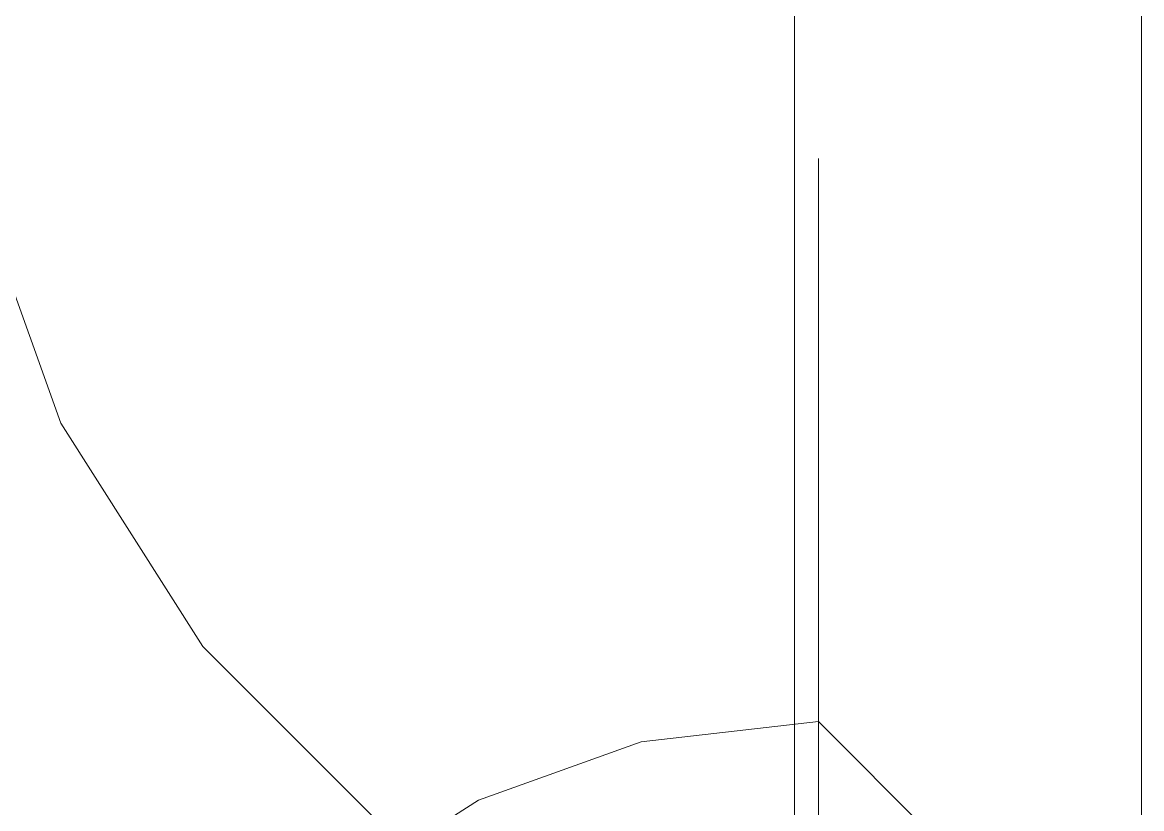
# Model space of a CAD drawing. Header units: inches. Extents: x 9391 to 11530, y 1186 to 2858.
# Drawn here: x 9737.97 to 9754.73, y 1835.37 to 1847.15 of the extents above; entities that cross this region are included whole.
import ezdxf

# ---------------------------------------------------------------- set-up
doc = ezdxf.new("R2010")
doc.units = ezdxf.units.IN
doc.header["$MEASUREMENT"] = 0
doc.layers.add('A-DETL-GENF-1', color=254, linetype='Continuous', lineweight=9)

# ---------------------------------------------------------------- blocks, each defined once
blk = doc.blocks.new('meyer lilac 26082 - meyer lilac 26082-1522525-FLOOR PLAN - ROOF')
at = {"layer": 'A-DETL-GENF-1'}
for p, q in [((35.566, 0), (31.557, 0)), ((32.265, 0), (32.554, 0)), ((32.554, 0), (32.819, 0)), ((32.819, 0), (33.063, 0)), ((33.063, 0), (33.29, 0)), ((33.29, 0), (33.505, 0)), ((33.505, 0), (33.712, 0)), ((33.712, 0), (33.915, 0)), ((33.915, 0), (38.395, 0)), ((43.818, 0), (35.566, 0)), ((38.395, 0), (41.932, 0)), ((46.176, 0), (41.696, 0)), ((41.696, 0), (43.818, 0)), ((41.932, 0), (46.176, 0))]:
    blk.add_line(p, q, dxfattribs=at)
blk = doc.blocks.new('switchgrass 26764 - switchgrass 26764-1522527-FLOOR PLAN - ROOF')
at = {"layer": 'A-DETL-GENF-1'}
for p, q in [((3.367, 0), (-4.66, 0)), ((1.81, 0), (3.113, 0)), ((3.113, 0), (3.692, 0)), ((3.547, 0), (3.257, 0)), ((3.257, 0), (3.547, 0)), ((3.484, 0), (3.367, 0)), ((3.564, 0), (3.484, 0)), ((4.883, 0), (3.547, 0)), ((3.547, 0), (3.606, 0)), ((3.615, 0), (3.564, 0)), ((3.606, 0), (3.694, 0)), ((3.641, 0), (3.615, 0)), ((3.937, 0), (3.641, 0)), ((3.692, 0), (5.574, 0)), ((3.694, 0), (3.799, 0)), ((3.799, 0), (3.907, 0)), ((3.907, 0), (4.006, 0)), ((4.524, 0), (3.937, 0)), ((4.006, 0), (4.083, 0)), ((4.083, 0), (4.126, 0)), ((4.126, 0), (4.345, 0)), ((4.309, 0), (4.282, 0)), ((4.282, 0), (4.335, 0)), ((4.737, 0), (4.309, 0)), ((4.335, 0), (4.886, 0)), ((4.345, 0), (4.936, 0)), ((5.517, 0), (4.524, 0)), ((5.51, 0), (4.737, 0)), ((4.995, 0), (4.883, 0)), ((4.886, 0), (4.995, 0)), ((4.936, 0), (5.803, 0)), ((7.89, 0), (5.429, 0)), ((5.429, 0), (6.539, 0)), ((5.574, 0), (5.51, 0)), ((7.014, 0), (5.517, 0)), ((5.803, 0), (6.846, 0)), ((6.442, 0), (6.153, 0)), ((6.153, 0), (7.532, 0)), ((7.021, 0), (6.442, 0)), ((6.539, 0), (7.573, 0)), ((6.846, 0), (7.969, 0)), ((10.28, 0), (7.014, 0)), ((7.136, 0), (7.021, 0)), ((7.461, 0), (7.136, 0)), ((7.807, 0), (7.228, 0)), ((7.228, 0), (7.535, 0)), ((8.759, 0), (7.456, 0)), ((7.456, 0), (11.943, 0)), ((7.967, 0), (7.461, 0)), ((7.532, 0), (9.787, 0)), ((7.535, 0), (8.377, 0)), ((7.573, 0), (8.568, 0)), ((9.627, 0), (7.807, 0)), ((8.759, 0), (7.89, 0)), ((8.625, 0), (7.967, 0)), ((7.969, 0), (9.073, 0)), ((8.571, 0), (8.179, 0)), ((8.179, 0), (9.048, 0)), ((8.374, 0), (8.37, 0)), ((8.37, 0), (8.667, 0)), ((8.547, 0), (8.374, 0)), ((8.377, 0), (10.254, 0)), ((8.821, 0), (8.547, 0)), ((8.568, 0), (9.561, 0)), ((9.065, 0), (8.571, 0)), ((10.28, 0), (8.625, 0)), ((8.667, 0), (9.171, 0)), ((10.93, 0), (8.759, 0)), ((8.805, 0), (8.759, 0)), ((8.857, 0), (8.805, 0)), ((9.158, 0), (8.821, 0)), ((8.912, 0), (8.857, 0)), ((9.559, 0), (8.903, 0)), ((8.903, 0), (9.627, 0)), ((8.964, 0), (8.912, 0)), ((9.007, 0), (8.964, 0)), ((9.037, 0), (9.007, 0)), ((9.048, 0), (9.037, 0)), ((10.197, 0), (9.065, 0)), ((9.073, 0), (10.061, 0)), ((9.516, 0), (9.158, 0)), ((9.171, 0), (10.978, 0)), ((11.075, 0), (9.338, 0)), ((9.338, 0), (9.366, 0)), ((9.366, 0), (10.422, 0)), ((9.856, 0), (9.516, 0)), ((10.121, 0), (9.559, 0)), ((9.561, 0), (10.586, 0)), ((12.957, 0), (9.772, 0)), ((9.772, 0), (9.832, 0)), ((9.787, 0), (10.793, 0)), ((9.832, 0), (11.109, 0)), ((10.139, 0), (9.856, 0)), ((10.061, 0), (10.351, 0)), ((10.617, 0), (10.121, 0)), ((10.323, 0), (10.139, 0)), ((11.254, 0), (10.197, 0)), ((10.254, 0), (10.583, 0)), ((11.22, 0), (10.28, 0)), ((10.493, 0), (10.28, 0)), ((10.681, 0), (10.323, 0)), ((10.351, 0), (10.604, 0)), ((10.422, 0), (10.681, 0)), ((10.583, 0), (10.493, 0)), ((10.586, 0), (11.68, 0)), ((10.604, 0), (11.257, 0)), ((11.53, 0), (10.617, 0)), ((10.785, 0), (10.641, 0)), ((10.641, 0), (11.262, 0)), ((11.402, 0), (10.785, 0)), ((10.793, 0), (11.806, 0)), ((10.981, 0), (10.93, 0)), ((10.978, 0), (11.364, 0)), ((11.33, 0), (10.981, 0)), ((13.391, 0), (11.075, 0)), ((12.665, 0), (11.079, 0)), ((11.079, 0), (12.957, 0)), ((11.109, 0), (11.364, 0)), ((11.364, 0), (11.22, 0)), ((11.654, 0), (11.254, 0)), ((11.257, 0), (12.146, 0)), ((11.262, 0), (11.811, 0)), ((11.364, 0), (11.33, 0)), ((12.047, 0), (11.402, 0)), ((12.002, 0), (11.53, 0)), ((11.683, 0), (11.654, 0)), ((11.68, 0), (12.879, 0)), ((11.724, 0), (11.683, 0)), ((11.773, 0), (11.724, 0)), ((11.824, 0), (11.773, 0)), ((11.806, 0), (12.891, 0)), ((11.811, 0), (12.286, 0)), ((11.873, 0), (11.824, 0)), ((11.914, 0), (11.873, 0)), ((11.943, 0), (11.914, 0)), ((13.681, 0), (11.943, 0)), ((11.943, 0), (12.665, 0)), ((12.523, 0), (12.002, 0)), ((13.91, 0), (12.047, 0)), ((12.146, 0), (13.989, 0)), ((12.286, 0), (12.683, 0)), ((12.545, 0), (12.523, 0)), ((12.874, 0), (12.545, 0)), ((12.683, 0), (13.001, 0)), ((12.879, 0), (12.874, 0)), ((12.891, 0), (14.115, 0)), ((13.001, 0), (13.238, 0)), ((13.238, 0), (13.391, 0)), ((13.75, 0), (13.681, 0)), ((11.263, -14.053), (14.053, -11.263)), ((7.918, -16.181), (11.263, -14.053)), ((4.127, -17.537), (7.918, -16.181))]:
    blk.add_line(p, q, dxfattribs=at)
blk = doc.blocks.new('gold flame spirea 26749 - gold flame spirea 26749-1522531-FLOOR PLAN - ROOF')
at = {"layer": 'A-DETL-GENF-1'}
for p, q in [((-11.579, 0), (-6.809, 4.77)), ((-19.808, 0), (-20.008, 0)), ((-20.008, 0), (-19.844, 0)), ((-19.844, 0), (-19.677, 0)), ((-19.58, 0), (-19.808, 0)), ((-19.677, 0), (-19.506, 0)), ((-19.333, 0), (-19.58, 0)), ((-19.506, 0), (-19.333, 0)), ((-19.076, 0), (-19.333, 0)), ((-19.333, 0), (-19.157, 0)), ((-18.333, 0), (-19.264, 0)), ((-19.264, 0), (-19.118, 0)), ((-19.157, 0), (-18.978, 0)), ((-19.118, 0), (-18.918, 0)), ((-18.903, 0), (-19.077, 0)), ((-19.077, 0), (-18.932, 0)), ((-18.567, 0), (-19.076, 0)), ((-18.978, 0), (-18.798, 0)), ((-18.932, 0), (-18.79, 0)), ((-18.918, 0), (-18.677, 0)), ((-18.804, 0), (-18.903, 0)), ((-18.662, 0), (-18.845, 0)), ((-18.845, 0), (-18.642, 0)), ((-18.756, 0), (-18.804, 0)), ((-18.798, 0), (-18.333, 0)), ((-18.79, 0), (-18.648, 0)), ((-18.712, 0), (-18.756, 0)), ((-18.664, 0), (-18.712, 0)), ((-18.558, 0), (-18.705, 0)), ((-18.705, 0), (-18.418, 0)), ((-18.677, 0), (-18.408, 0)), ((-18.565, 0), (-18.664, 0)), ((-18.511, 0), (-18.662, 0)), ((-18.648, 0), (-18.507, 0)), ((-18.642, 0), (-18.43, 0)), ((-18.333, 0), (-18.567, 0)), ((-18.353, 0), (-18.565, 0)), ((-18.463, 0), (-18.558, 0)), ((-18.378, 0), (-18.511, 0)), ((-18.507, 0), (-18.365, 0)), ((-18.405, 0), (-18.463, 0)), ((-18.43, 0), (-18.219, 0)), ((-18.418, 0), (-18.235, 0)), ((-18.408, 0), (-18.122, 0)), ((-18.37, 0), (-18.405, 0)), ((-18.251, 0), (-18.378, 0)), ((-18.344, 0), (-18.37, 0)), ((-18.365, 0), (-18.222, 0)), ((-18.058, 0), (-18.353, 0)), ((-18.312, 0), (-18.344, 0)), ((-18.23, 0), (-18.333, 0)), ((-18.259, 0), (-18.312, 0)), ((-18.068, 0), (-18.259, 0)), ((-18.117, 0), (-18.251, 0)), ((-18.235, 0), (-18.14, 0)), ((-18.153, 0), (-18.23, 0)), ((-18.222, 0), (-18.077, 0)), ((-18.219, 0), (-18.016, 0)), ((-18.118, 0), (-18.153, 0)), ((-18.01, 0), (-18.147, 0)), ((-18.147, 0), (-17.899, 0)), ((-18.14, 0), (-18.118, 0)), ((-18.122, 0), (-17.833, 0)), ((-17.962, 0), (-18.117, 0)), ((-18.077, 0), (-17.806, 0)), ((-17.937, 0), (-18.068, 0)), ((-17.961, 0), (-18.058, 0)), ((-17.03, 0), (-18.054, 0)), ((-18.054, 0), (-17.779, 0)), ((-18.016, 0), (-17.83, 0)), ((-17.895, 0), (-18.01, 0)), ((-17.774, 0), (-17.962, 0)), ((-17.887, 0), (-17.961, 0)), ((-17.838, 0), (-17.937, 0)), ((-17.899, 0), (-17.699, 0)), ((-17.797, 0), (-17.895, 0)), ((-17.827, 0), (-17.887, 0)), ((-17.745, 0), (-17.838, 0)), ((-17.833, 0), (-17.554, 0)), ((-17.83, 0), (-17.67, 0)), ((-17.774, 0), (-17.827, 0)), ((-17.806, 0), (-17.634, 0)), ((-17.716, 0), (-17.797, 0)), ((-17.776, 0), (-17.794, 0)), ((-17.794, 0), (-17.774, 0)), ((-17.779, 0), (-17.336, 0)), ((-17.729, 0), (-17.776, 0)), ((-17.123, 0), (-17.774, 0)), ((-17.629, 0), (-17.745, 0)), ((-17.664, 0), (-17.729, 0)), ((-17.648, 0), (-17.716, 0)), ((-17.699, 0), (-17.535, 0)), ((-17.67, 0), (-17.542, 0)), ((-17.588, 0), (-17.664, 0)), ((-17.591, 0), (-17.648, 0)), ((-17.634, 0), (-17.532, 0)), ((-17.462, 0), (-17.629, 0)), ((-17.542, 0), (-17.591, 0)), ((-17.514, 0), (-17.588, 0)), ((-17.554, 0), (-17.03, 0)), ((-17.535, 0), (-17.397, 0)), ((-17.532, 0), (-17.469, 0)), ((-17.449, 0), (-17.514, 0)), ((-17.354, 0), (-17.495, 0)), ((-17.495, 0), (-17.445, 0)), ((-17.469, 0), (-17.416, 0)), ((-17.216, 0), (-17.462, 0)), ((-17.1, 0), (-17.449, 0)), ((-17.445, 0), (-17.398, 0)), ((-17.416, 0), (-17.341, 0)), ((-17.398, 0), (-17.352, 0)), ((-17.397, 0), (-17.274, 0)), ((-17.234, 0), (-17.354, 0)), ((-17.352, 0), (-17.304, 0)), ((-17.341, 0), (-17.216, 0)), ((-17.336, 0), (-17.146, 0)), ((-17.304, 0), (-17.192, 0)), ((-17.274, 0), (-17.155, 0)), ((-17.263, 0), (-16.851, 0)), ((-17.263, 0), (-16.274, 0)), ((-17.126, 0), (-17.234, 0)), ((-17.192, 0), (-17.123, 0)), ((-17.155, 0), (-17.03, 0)), ((-17.146, 0), (-16.961, 0)), ((-17.03, 0), (-17.142, 0)), ((-17.142, 0), (-17.137, 0)), ((-17.137, 0), (-17.045, 0)), ((-17.023, 0), (-17.126, 0)), ((-16.753, 0), (-17.1, 0)), ((-17.045, 0), (-16.897, 0)), ((-17.011, 0), (-17.036, 0)), ((-17.036, 0), (-16.997, 0)), ((-16.916, 0), (-17.023, 0)), ((-16.956, 0), (-17.011, 0)), ((-16.997, 0), (-16.861, 0)), ((-16.961, 0), (-16.771, 0)), ((-16.904, 0), (-16.956, 0)), ((-16.657, 0), (-16.937, 0)), ((-16.937, 0), (-16.886, 0)), ((-16.658, 0), (-16.916, 0)), ((-16.886, 0), (-16.904, 0)), ((-16.897, 0), (-16.724, 0)), ((-16.861, 0), (-16.801, 0)), ((-16.851, 0), (-16.515, 0)), ((-16.801, 0), (-16.772, 0)), ((-16.772, 0), (-16.762, 0)), ((-16.771, 0), (-16.565, 0)), ((-16.762, 0), (-16.757, 0)), ((-16.757, 0), (-16.747, 0)), ((-16.451, 0), (-16.753, 0)), ((-16.747, 0), (-16.718, 0)), ((-16.724, 0), (-16.556, 0)), ((-16.718, 0), (-16.658, 0)), ((-16.431, 0), (-16.657, 0)), ((-16.565, 0), (-16.25, 0)), ((-16.556, 0), (-16.425, 0)), ((-16.515, 0), (-15.951, 0)), ((-16.237, 0), (-16.451, 0)), ((-16.248, 0), (-16.431, 0)), ((-16.425, 0), (-16.425, 0)), ((-16.425, 0), (-16.405, 0)), ((-16.405, 0), (-16.37, 0)), ((-16.37, 0), (-16.319, 0)), ((-16.319, 0), (-16.256, 0)), ((-16.258, 0), (-16.316, 0)), ((-16.316, 0), (-16.274, 0)), ((-16.132, 0), (-16.258, 0)), ((-16.256, 0), (-16.099, 0)), ((-16.25, 0), (-16.156, 0)), ((-16.094, 0), (-16.248, 0)), ((-16.156, 0), (-16.237, 0)), ((-15.804, 0), (-16.132, 0)), ((-16.099, 0), (-15.964, 0)), ((-15.956, 0), (-16.094, 0)), ((-15.964, 0), (-15.848, 0)), ((-15.823, 0), (-15.956, 0)), ((-15.951, 0), (-15.661, 0)), ((-15.848, 0), (-15.62, 0)), ((-15.681, 0), (-15.823, 0)), ((-15.666, 0), (-15.804, 0)), ((-15.445, 0), (-15.681, 0)), ((-15.588, 0), (-15.666, 0)), ((-15.661, 0), (-15.325, 0)), ((-15.62, 0), (-15.48, 0)), ((-15.517, 0), (-15.588, 0)), ((-15.444, 0), (-15.517, 0)), ((-15.48, 0), (-15.303, 0)), ((-15.27, 0), (-15.445, 0)), ((-15.376, 0), (-15.444, 0)), ((-15.317, 0), (-15.376, 0)), ((-15.182, 0), (-15.355, 0)), ((-15.355, 0), (-15.177, 0)), ((-15.13, 0), (-15.355, 0)), ((-15.355, 0), (-15.004, 0)), ((-15.325, 0), (-14.913, 0)), ((-15.275, 0), (-15.317, 0)), ((-15.303, 0), (-15.076, 0)), ((-15.255, 0), (-15.275, 0)), ((-15.145, 0), (-15.27, 0)), ((-15.129, 0), (-15.262, 0)), ((-15.262, 0), (-15.255, 0)), ((-15.03, 0), (-15.182, 0)), ((-15.177, 0), (-15.014, 0)), ((-15.058, 0), (-15.145, 0)), ((-14.771, 0), (-15.13, 0)), ((-14.996, 0), (-15.129, 0)), ((-15.076, 0), (-15.081, 0)), ((-15.081, 0), (-15.028, 0)), ((-14.998, 0), (-15.058, 0)), ((-14.901, 0), (-15.03, 0)), ((-15.028, 0), (-14.941, 0)), ((-15.014, 0), (-14.859, 0)), ((-15.004, 0), (-14.703, 0)), ((-14.953, 0), (-14.998, 0)), ((-14.862, 0), (-14.996, 0)), ((-14.913, 0), (-14.953, 0)), ((-14.941, 0), (-14.842, 0)), ((-14.799, 0), (-14.901, 0)), ((-14.729, 0), (-14.862, 0)), ((-14.859, 0), (-14.709, 0)), ((-14.842, 0), (-14.754, 0)), ((-14.73, 0), (-14.799, 0)), ((-14.618, 0), (-14.771, 0)), ((-14.754, 0), (-14.7, 0)), ((-14.697, 0), (-14.73, 0)), ((-14.596, 0), (-14.729, 0)), ((-14.709, 0), (-14.559, 0)), ((-14.7, 0), (-14.704, 0)), ((-14.704, 0), (-14.697, 0)), ((-14.703, 0), (-14.438, 0)), ((-14.469, 0), (-14.618, 0)), ((-14.462, 0), (-14.596, 0)), ((-14.559, 0), (-14.403, 0)), ((-14.337, 0), (-14.475, 0)), ((-14.475, 0), (-14.442, 0)), ((-14.314, 0), (-14.469, 0)), ((-14.329, 0), (-14.462, 0)), ((-14.442, 0), (-14.421, 0)), ((-14.438, 0), (-14.193, 0)), ((-14.421, 0), (-14.408, 0)), ((-14.408, 0), (-14.396, 0)), ((-14.403, 0), (-14.238, 0)), ((-14.396, 0), (-14.383, 0)), ((-14.383, 0), (-14.362, 0)), ((-14.362, 0), (-14.329, 0)), ((-14.214, 0), (-14.337, 0)), ((-14.145, 0), (-14.314, 0)), ((-14.238, 0), (-14.22, 0)), ((-14.22, 0), (-14.194, 0)), ((-14.1, 0), (-14.214, 0)), ((-14.194, 0), (-14.154, 0)), ((-14.193, 0), (-13.712, 0)), ((-14.154, 0), (-14.09, 0)), ((-14.124, 0), (-14.145, 0)), ((-14.082, 0), (-14.124, 0)), ((-13.867, 0), (-14.1, 0)), ((-14.09, 0), (-13.995, 0)), ((-14.017, 0), (-14.082, 0)), ((-13.93, 0), (-14.017, 0)), ((-13.995, 0), (-13.68, 0)), ((-13.822, 0), (-13.93, 0)), ((-13.736, 0), (-13.867, 0)), ((-13.54, 0), (-13.822, 0)), ((-13.585, 0), (-13.736, 0)), ((-13.712, 0), (-13.447, 0)), ((-13.68, 0), (-13.613, 0)), ((-12.47, 0), (-13.633, 0)), ((-13.633, 0), (-13.596, 0)), ((-13.613, 0), (-13.566, 0)), ((-13.596, 0), (-13.582, 0)), ((-13.59, 0), (-13.591, 0)), ((-13.591, 0), (-13.578, 0)), ((-13.584, 0), (-13.59, 0)), ((-12.584, 0), (-13.585, 0)), ((-13.582, 0), (-13.584, 0)), ((-13.578, 0), (-13.54, 0)), ((-13.566, 0), (-13.528, 0)), ((-13.528, 0), (-13.485, 0)), ((-13.485, 0), (-13.427, 0)), ((-13.447, 0), (-13.289, 0)), ((-13.427, 0), (-13.34, 0)), ((-13.34, 0), (-13.215, 0)), ((-13.248, 0), (-13.308, 0)), ((-13.308, 0), (-13.086, 0)), ((-13.289, 0), (-13.127, 0)), ((-13.192, 0), (-13.248, 0)), ((-13.215, 0), (-12.749, 0)), ((-13.133, 0), (-13.192, 0)), ((-13.065, 0), (-13.133, 0)), ((-13.127, 0), (-12.962, 0)), ((-13.086, 0), (-12.934, 0)), ((-12.982, 0), (-13.065, 0)), ((-12.879, 0), (-12.982, 0)), ((-12.962, 0), (-12.794, 0)), ((-12.934, 0), (-12.816, 0)), ((-12.749, 0), (-12.879, 0)), ((-12.816, 0), (-12.698, 0)), ((-12.794, 0), (-12.625, 0)), ((-12.698, 0), (-12.546, 0)), ((-12.625, 0), (-12.455, 0)), ((-12.53, 0), (-12.584, 0)), ((-12.546, 0), (-12.327, 0)), ((-12.454, 0), (-12.53, 0)), ((-12.351, 0), (-12.47, 0)), ((-12.455, 0), (-12.284, 0)), ((-12.364, 0), (-12.454, 0)), ((-12.27, 0), (-12.364, 0)), ((-12.259, 0), (-12.351, 0)), ((-12.327, 0), (-12.005, 0)), ((-12.284, 0), (-12.097, 0)), ((-12.18, 0), (-12.27, 0)), ((-12.189, 0), (-12.259, 0)), ((-12.136, 0), (-12.189, 0)), ((-12.103, 0), (-12.18, 0)), ((-12.005, 0), (-12.136, 0)), ((-12.049, 0), (-12.103, 0)), ((-12.097, 0), (-12.014, 0)), ((-12.006, 0), (-12.049, 0)), ((-12.014, 0), (-11.923, 0)), ((-11.935, 0), (-12.006, 0)), ((-11.843, 0), (-11.935, 0)), ((-11.923, 0), (-11.813, 0)), ((-11.8, 0), (-11.912, 0)), ((-11.912, 0), (-11.76, 0)), ((-11.74, 0), (-11.843, 0)), ((-11.813, 0), (-11.673, 0)), ((-11.711, 0), (-11.8, 0)), ((-11.76, 0), (-11.644, 0)), ((-11.633, 0), (-11.74, 0)), ((-11.642, 0), (-11.711, 0)), ((-11.673, 0), (-11.493, 0)), ((-11.644, 0), (-11.55, 0)), ((-11.589, 0), (-11.642, 0)), ((-11.532, 0), (-11.633, 0)), ((-11.595, 0), (-11.603, 0)), ((-11.603, 0), (-11.575, 0)), ((-11.544, 0), (-11.595, 0)), ((-11.549, 0), (-11.589, 0)), ((-11.579, 0), (-11.273, -2.653)), ((-11.575, 0), (-11.52, 0)), ((-11.55, 0), (-11.468, 0)), ((-11.518, 0), (-11.549, 0)), ((-11.443, 0), (-11.544, 0)), ((-11.445, 0), (-11.532, 0)), ((-11.52, 0), (-11.445, 0)), ((-11.493, 0), (-11.518, 0)), ((-11.468, 0), (-11.385, 0)), ((-11.282, 0), (-11.443, 0)), ((-11.385, 0), (-11.289, 0)), ((-11.289, 0), (-11.167, 0)), ((9.447, 0), (-11.282, 0)), ((-11.167, 0), (-11.005, 0)), ((-10.95, 0), (-11.074, 0)), ((-11.074, 0), (-9.957, 0)), ((-11.005, 0), (-10.896, 0)), ((-10.867, 0), (-10.95, 0)), ((-10.896, 0), (-10.838, 0)), ((-10.829, 0), (-10.867, 0)), ((-10.838, 0), (-10.829, 0)), ((-11.273, -2.653), (-10.401, -5.09)), ((-10.401, -5.09), (-9.034, -7.24))]:
    blk.add_line(p, q, dxfattribs=at)
blk = doc.blocks.new('gold flame spirea 26749 - gold flame spirea 26749-V60-FLOOR PLAN - ROOF')
at = {"layer": 'A-DETL-GENF-1'}
for p, q in [((18.984, 0), (18.851, 0)), ((18.891, 0), (19.041, 0)), ((18.994, 0), (18.98, 0)), ((18.98, 0), (18.984, 0)), ((19.026, 0), (18.994, 0)), ((19.081, 0), (19.026, 0)), ((19.041, 0), (19.177, 0)), ((19.16, 0), (19.081, 0)), ((19.267, 0), (19.16, 0)), ((19.177, 0), (19.31, 0)), ((19.403, 0), (19.267, 0)), ((19.31, 0), (19.449, 0)), ((19.418, 0), (19.4, 0)), ((19.4, 0), (19.403, 0)), ((19.463, 0), (19.418, 0)), ((19.449, 0), (19.605, 0)), ((19.538, 0), (19.463, 0)), ((19.651, 0), (19.538, 0)), ((19.605, 0), (19.788, 0)), ((19.806, 0), (19.651, 0)), ((19.788, 0), (20.008, 0)), ((20.008, 0), (19.806, 0))]:
    blk.add_line(p, q, dxfattribs=at)

msp = doc.modelspace()

# ---------------------------------------------------------------- block references
at = {"layer": 'A-DETL-GENF-1'}
for name, p, rotation in [('meyer lilac 26082 - meyer lilac 26082-1522525-FLOOR PLAN - ROOF', (9749.532, 1879.594), 270.0000000000005), ('switchgrass 26764 - switchgrass 26764-1522527-FLOOR PLAN - ROOF', (9754.727, 1849.064), 270.0000000000005), ('gold flame spirea 26749 - gold flame spirea 26749-1522531-FLOOR PLAN - ROOF', (9749.888, 1825.1), 270.0000000000005), ('gold flame spirea 26749 - gold flame spirea 26749-V60-FLOOR PLAN - ROOF', (9749.888, 1816.475), 89.99999999999935)]:
    msp.add_blockref(name, p, dxfattribs=dict(at, rotation=rotation))

doc.saveas('drawing.dxf')
